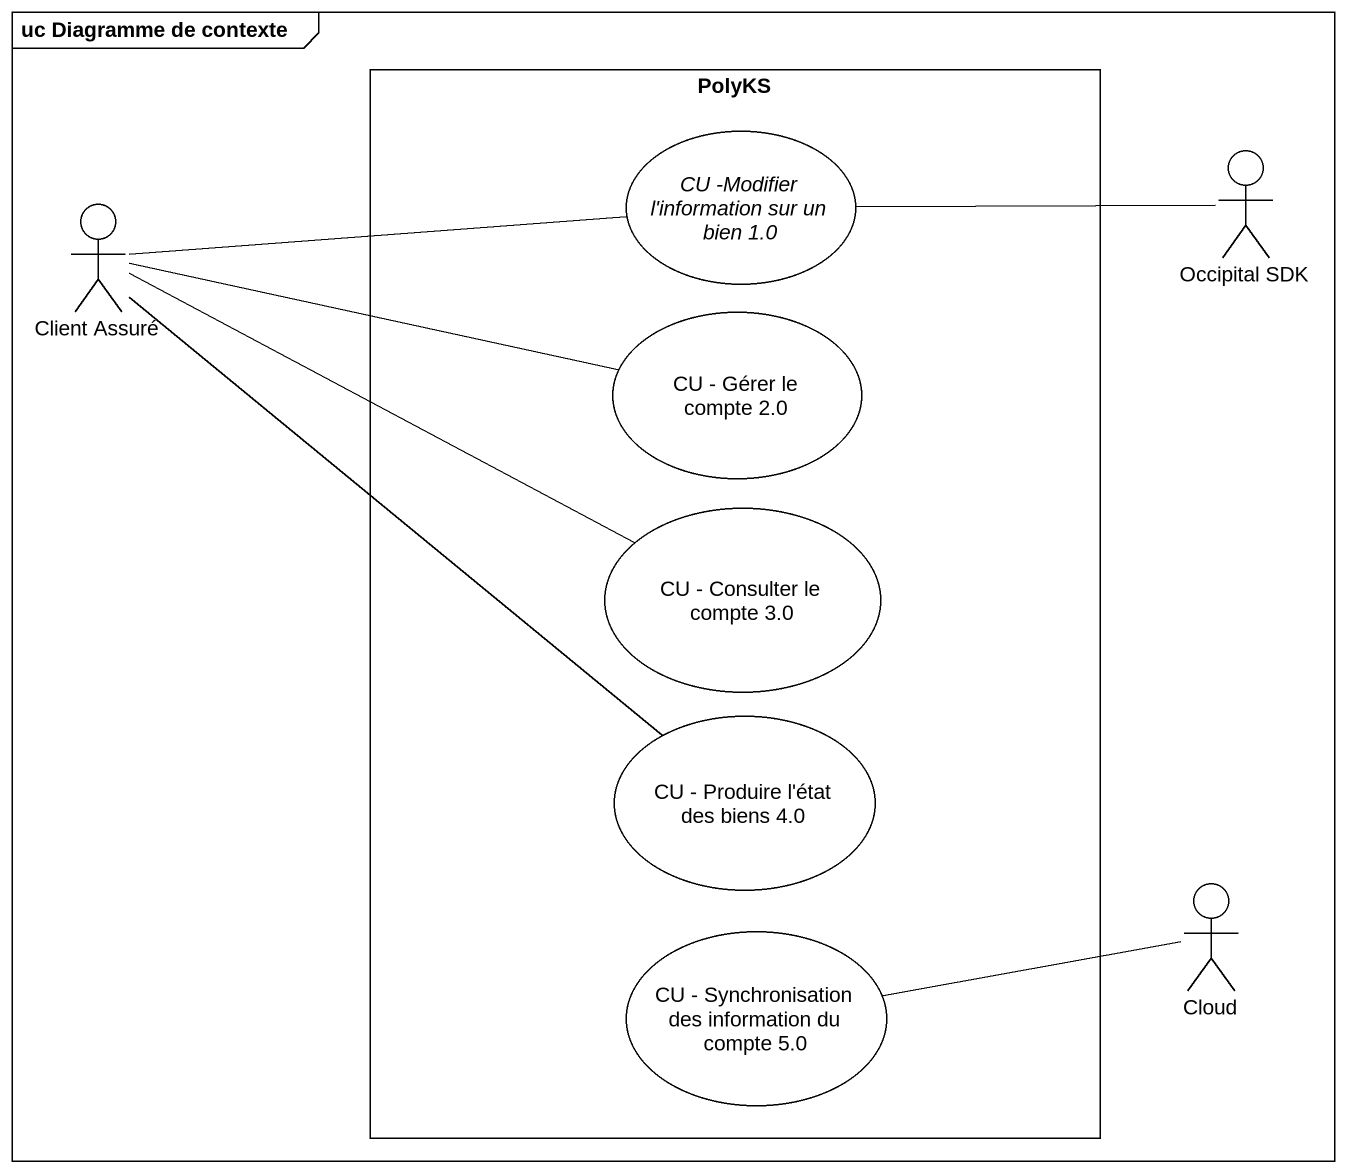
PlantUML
@startuml
mainframe uc Diagramme de contexte
rectangle PolyKS {
  usecase "CU -Modifier l'information sur un bien 1.0" as CU_Modifier_l_information
  usecase "CU - Gérer le compte 2.0" as CU_Gérer_le_compte_2_0
  usecase "CU - Consulter le compte 3.0" as CU_Consulter_le_compte_3_0
  usecase "CU - Produire l'état des biens 4.0" as CU_Produire_l_état_des
  usecase "CU - Synchronisation des information du compte 5.0" as CU_Synchronisation_des
}
actor "Occipital SDK" as Occipital_SDK
actor "Client Assuré" as Client_Assuré
actor "Cloud" as Cloud_
CU_Modifier_l_information -right- Occipital_SDK
Client_Assuré -right- CU_Modifier_l_information
Client_Assuré -right- CU_Gérer_le_compte_2_0
Client_Assuré -right- CU_Consulter_le_compte_3_0
Client_Assuré -- CU_Produire_l_état_des
CU_Synchronisation_des -right- Cloud_
@enduml
